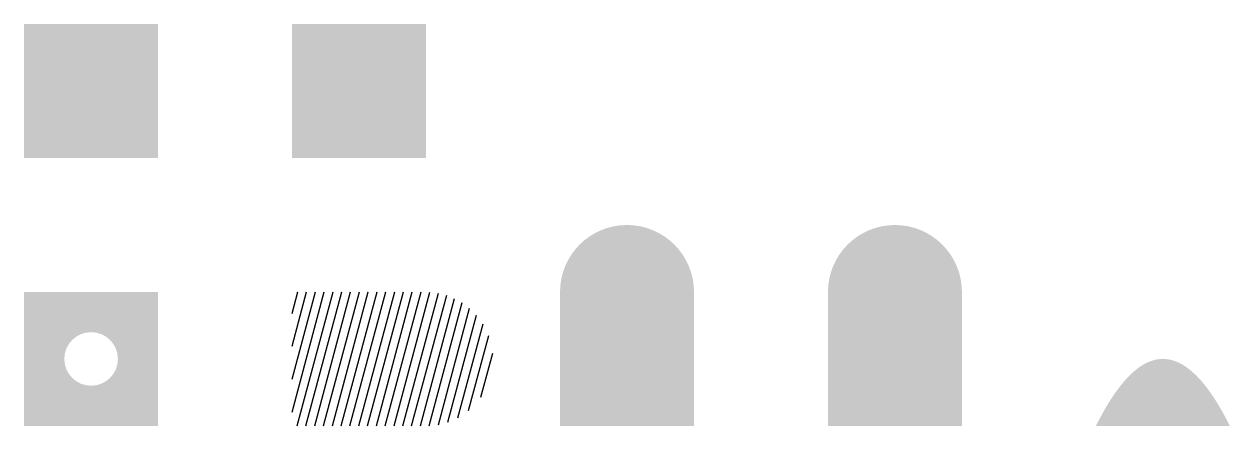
# Model space of a CAD drawing. Header units: metres. Extents: x 0 to 900, y 0 to 300.
import ezdxf

# ---------------------------------------------------------------- set-up
doc = ezdxf.new("R2010")
doc.units = ezdxf.units.M
doc.header["$MEASUREMENT"] = 0

msp = doc.modelspace()

# ---------------------------------------------------------------- hatches: boundary and pattern name
for points in [[(0, 200), (100, 200), (100, 300), (0, 300)], [(200, 200), (300, 200), (300, 300), (200, 300)], [(400, 0), (500, 0), (500, 100, 1), (400, 100)], [(600, 0), (600, 100, -1), (700, 100), (700, 0)], [(800, 0), (803.12, 6.05), (806.25, 11.72), (809.38, 16.99), (812.5, 21.88), (815.62, 26.37), (818.75, 30.47), (821.88, 34.18), (825, 37.5), (826.56, 39.01), (828.12, 40.43), (829.69, 41.75), (831.25, 42.97), (832.81, 44.09), (834.38, 45.12), (835.94, 46.04), (837.5, 46.88), (839.06, 47.61), (840.62, 48.24), (842.19, 48.78), (843.75, 49.22), (845.31, 49.56), (846.88, 49.8), (848.44, 49.95), (850, 50), (851.56, 49.95), (853.12, 49.8), (854.69, 49.56), (856.25, 49.22), (857.81, 48.78), (859.38, 48.24), (860.94, 47.61), (862.5, 46.88), (864.06, 46.04), (865.62, 45.12), (867.19, 44.09), (868.75, 42.97), (870.31, 41.75), (871.88, 40.43), (873.44, 39.01), (875, 37.5), (878.12, 34.18), (881.25, 30.47), (884.38, 26.37), (887.5, 21.88), (890.62, 16.99), (893.75, 11.72), (896.88, 6.05), (900, 0)]]:
    msp.add_hatch(color=7).paths.add_polyline_path(points)
h = msp.add_hatch(color=1)
h.paths.add_polyline_path([(0, 0), (100, 0), (100, 100), (0, 100)])
h.paths.add_polyline_path([(70, 50, 1), (30, 50, 1)], flags=16)
h = msp.add_hatch()
h.set_pattern_fill('ANSI31', scale=2, angle=30, style=0)
h.set_pattern_definition([(75, (0, 0), (-6.13363, 1.6435), [])])
h.paths.add_polyline_path([(200, 0), (300, 0, 1), (300, 100), (200, 100)])

doc.saveas('drawing.dxf')
